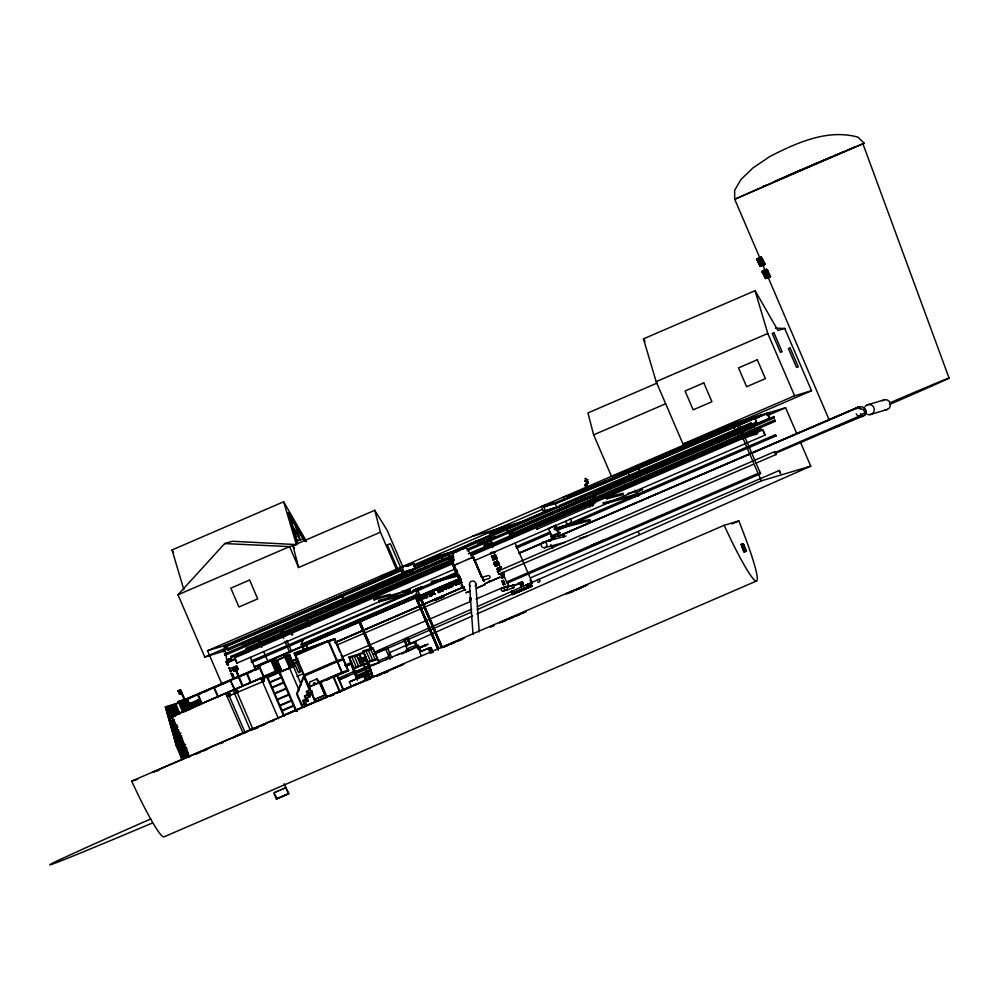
<?xml version="1.0" encoding="UTF-8"?>
<svg xmlns="http://www.w3.org/2000/svg" width="999" height="999" viewBox="0 0 999 999"><rect width="100%" height="100%" fill="white"/><g stroke="black" fill="none" stroke-linecap="round" stroke-linejoin="round"><path stroke-width="1.5" d="M435.989 599.063C436.476 601.048 434.665 597.614 436.376 599.737M588.511 482.904L587.862 481.793M436.026 599.912L435.776 598.751M470.129 600.024L469.98 598.763L470.666 598.913M766.295 277.422L763.573 271.591L766.995 278.184L765.059 272.502M592.657 505.094L592.744 505.706L591.296 502.572L592.594 505.544M590.334 506.356L589.298 503.983M519.093 583.603L519.218 582.779M519.28 583.578L519.405 582.717M587.05 486.001L587.325 484.478L586.176 483.728M518.918 583.691L519.055 582.854M519.093 583.628L519.23 582.792M519.268 583.553L519.393 582.829M520.467 582.804L520.254 583.641M520.579 582.754L520.442 583.591M417.282 588.823C416.858 591.283 417.157 587.262 417.432 589.198M436.663 598.501L437 599.075L436.501 598.426M443.519 596.266L443.181 595.554L443.119 596.291M441.034 588.923C439.635 591.82 439.198 586.226 441.046 589.035M600.187 542.032L600.224 542.107M602.197 540.734L600.936 541.508L601.51 541.895M470.354 600.049L469.942 598.888C471.64 600.474 469.305 595.691 470.566 600.436L470.167 597.914L470.017 601.148M470.504 598.064L470.891 599.088M420.904 588.336L420.079 587.687L420.779 587.25M309.49 686.638L309.69 682.03L316.92 678.983L319.93 682.255L318.581 682.816M763.174 270.766L766.62 278.359L763.386 270.679L762.786 271.054L766.033 278.434L763.174 270.879L761.9 271.441L762.674 272.14M587.624 481.868C590.247 484.99 583.341 482.917 587.612 481.855M470.092 600.861L469.905 599.213L470.517 599.7M470.304 598.938L470.629 597.864L470.891 598.763M470.129 599.662L469.98 599.225M436.001 599.725L435.252 599.1M503.608 577.422L504.32 577.122L503.608 577.422L504.045 575.337L503.084 573.376M470.042 598.488L470.217 599.175L470.067 598.351M582.429 504.982L582.492 504.108M451.835 586.538L451.311 585.264M419.967 587.487L420.804 588.199M453.196 562.362C450.961 559.577 453.808 559.815 453.159 562.824C451.236 557.779 453.159 562.612 453.583 562.2M437.25 598.276L437.574 599.35L436.6 599.113M586.8 483.266C586.937 481.006 587.749 484.602 586.863 482.717M416.67 589.76L416.034 589.909M416.708 589.997L416.533 588.823L416.895 589.972M512.025 534.015L511.613 533.004L512 534.253M594.617 544.38L595.304 543.656L594.83 544.505M597.439 543.144L598.913 542.819M448.451 584.914L448.476 584.577A1.286 1.236 -4.2 0 1 448.851 583.978L449.313 583.691M433.866 592.195L433.466 593.119L433.741 591.633M441.396 589.497L441.433 588.311M389.485 652.372L388.873 656.43L378.234 661.026M422.789 587.474C422.502 586.925 422.127 587.824 422.527 586.463M438.848 597.664L439.41 598.563L439.622 597.502M590.471 506.181L589.647 504.445M511.401 534.115L511.251 533.254M433.466 600.062C433.966 598.526 434.14 601.985 434.066 600.037M439.785 598.401L439.085 597.489M506.131 589.735L507.067 589.66L508.366 583.691M591.433 502.822L591.683 503.758M592.145 545.841L591.458 545.816L593.481 544.855M592.931 545.092L592.157 545.329M593.518 545.042L592.707 545.092M593.556 545.117L592.232 545.604M593.793 544.355L594.218 545.042L593.893 544.318M594.343 544.068L594.555 544.905L594.33 544.13M595.729 543.468L595.791 544.393M596.366 543.431L596.703 543.493M597.177 543.668L597.002 543.256M597.702 542.719L598.663 543.131M598.901 542.882L598.401 542.32M600.362 541.883L599.313 542.644M599.412 542.807L599.288 541.933L599.3 542.857M599.75 542.557L599.375 541.895L599.762 542.494M599.924 542.057L600.124 542.332M600.062 541.745L599.687 542.682M601.573 541.096L601.76 541.783L601.448 540.996M602.022 540.746L601.673 541.233M601.898 540.859L602.222 541.583M603.608 540.846L603.546 540.184M603.246 540.372L603.558 540.958M603.134 541.196L602.672 540.471L603.259 541.083M603.821 540.896L603.796 539.997M603.783 540.584L604.245 539.785L604.994 540.234M604.845 539.972L604.208 540.059M410.502 569.767L223.177 650.661L223.714 651.872L223.389 651.298M224.738 654.67L224.538 654.045L453.409 555.219M452.834 556.93L225.062 655.282L224.862 654.645M231.044 657.042L230.831 656.405L454.021 560.039M452.023 562.375L231.368 657.642L231.156 657.017M453.646 563.311L234.69 657.841L235.302 659.877L236.975 663.136L382.942 600.112M236.975 663.136L236.613 661.75M244.855 645.491L407.729 574.625M452.584 556.718L245.155 645.928M453.771 558.603L245.979 648.326L246.191 648.963L246.516 649.562L454.295 559.84M243.319 733.641L227.135 696.69L263.973 681.168L263.536 679.832M477.997 544.143L479.021 544.155M479.67 543.743L480.319 543.618M482.255 542.32L483.129 542.407L480.307 543.044L482.43 542.082M484.428 541.233L483.591 541.645L484.665 541.745M484.515 541.77L483.741 542.057L484.527 541.645M484.99 541.458L486.975 540.584L486.076 540.521M486.8 540.197L484.49 541.358M488.249 539.735L489.048 539.398M488.461 539.947L489.473 539.51M489.248 539.597L488.424 539.522M489.522 539.185L490.334 539.21M491.133 538.811L492.42 537.937M491.945 538.523L490.771 538.648M493.968 537.112L494.505 537.037M494.68 537.412L493.856 537.312M494.717 537.237L494.055 537.549M494.942 537.15L495.417 536.638M495.067 537.175L495.454 536.488M510.077 534.215L509.677 533.878M509.602 534.615L774.762 420.005L775.299 421.253L774.762 420.104M511.188 534.565L510.714 533.404L511.351 534.44M512.375 532.692C512.749 535.277 512.799 531.156 513.436 533.541M513.648 533.503C513.948 531.755 512.912 531.743 513.648 533.503L514.36 533.141L513.736 533.316M536.276 527.185L537.125 529.133L592.869 505.019L592.02 503.159L536.276 527.185L537.125 529.095M585.789 483.991L585.913 484.802M750.836 422.852L751.373 424.063L750.848 422.914L559.228 505.556M754.345 426.723L753.808 425.512L754.345 426.723L467.12 550.761M760.726 429.083L760.189 427.847L760.726 429.083L470.604 554.345M762.861 429.907L765.034 435.127L762.861 429.907L751.31 434.79M774.337 417.807L773.8 416.558L774.337 417.807L508.354 532.642M775.374 434.74L775.911 435.951L775.374 434.74L557.267 528.896M774.737 451.61L775.986 454.533L774.737 451.61L497.152 571.465M779.27 470.492L780.544 473.364L779.27 470.492L530.769 577.722M469.992 598.925L470.616 597.827M469.805 601.161L470.254 599.525M470.279 600.387L469.855 601.41L470.342 599.388M470.267 600.461L469.717 601.198L470.404 600.811M757.267 473.713L506.855 581.843L507.292 582.729M507.867 582.829L760.651 473.688L760.127 472.477L760.451 473.064M587.912 483.179C587.637 484.752 585.139 481.518 587.787 482.342M588.236 483.029L587.837 481.955M756.668 433.104L757.729 432.654M402.897 591.97L374.4 599.725L373.676 598.813M374.4 599.725L374.825 598.638L373.663 598.913M409.265 589.86L410.352 590.297L409.29 590.933M631.343 496.066C637 491.071 645.154 496.153 633.466 496.54M589.023 504.395L590.072 506.868L588.823 503.946M595.941 544.218L595.204 543.693M596.453 544.093L596.053 543.468M451.323 586.313L450.424 587.2M459.952 582.579L459.041 583.478M433.304 592.657L433.254 591.895M416.658 646.653C416.845 644.33 403.733 648.676 406.718 651.698M415.996 645.754L416.408 647.514M457.854 580.531L457.779 581.543L459.228 581.568M451.823 586.425L451.248 587.337M460.452 582.704L459.877 583.616M422.689 587.387L422.664 587.175M740.434 438.723L740.172 437.987L739.235 438.511L739.897 439.123L757.429 433.853M498.002 568.568L498.763 571.316M441.533 589.06C440.222 590.909 445.979 591.133 441.146 589.685M304.245 651.473L301.149 644.467L415.559 595.079L417.694 590.122L442.332 647.352M592.532 505.469L591.333 502.734M493.556 537.375L492.782 537.774L493.543 537.337M587.474 483.029L586.8 483.004M373.788 598.788L374.875 599.213L373.801 599.862M460.377 582.929L458.853 583.99L457.954 583.316L459.041 583.366M530.968 585.476L531.093 585.327M443.381 595.991L444.08 596.54L443.281 596.228M477.11 609.702L518.681 591.233M449.063 584.59L449.837 583.978M497.752 568.181L497.589 568.369A1.548 0.962 66.2 0 0 497.427 569.193L498.913 571.878M420.117 587.524L420.691 587.112L421.141 588.149M224.613 650.799L204.807 657.08L177.984 594.792L224.675 543.568L232.43 541.258L296.366 544.58L283.666 501.773L172.053 549.962L183.878 589.822M422.04 586.625L422.302 587.012M493.631 537.724L493.169 537.912M492.994 538.111L493.593 537.862M432.043 582.692C434.078 580.918 429.582 581.568 432.043 582.692L458.791 575.811M589.148 519.93C597.352 521.703 565.334 523.901 589.647 519.63M856.892 408.703L860.239 406.705L862.836 407.018A5.095 5.057 -71.4 0 1 865.646 413.636A5.095 5.057 -71.4 0 1 859.04 416.483L857.891 415.834A5.095 5.057 -71.4 0 1 856.28 413.761M480.656 543.356L480.631 543.481M590.384 502.547L589.897 502.759M277.035 798.763L276.361 799.038L273.738 792.944L275.349 792.195M285.876 787.724L284.203 783.716M288.062 794.03L288.861 793.643L285.726 787.811M276.361 799.038L277.972 798.288M274.575 794.03L277.16 798.651M288.499 793.818L286.438 788.91M433.216 592.694L432.292 593.319L431.668 591.87L433.179 591.87M457.53 573.014L456.206 569.917L457.005 571.003M588.598 500.899L589.885 501.798M197.04 701.598L192.919 703.446L194.318 707.017M511.413 534.053L511.925 533.041M494.717 552.11L493.269 551.997M495.017 551.972L494.33 552.372M487.649 540.409L488.149 539.785M196.703 703.87L197.327 703.558L196.716 703.733M472.14 543.131L469.88 544.068L473.101 542.719M464.298 548.014L465.834 547.29L473.176 557.205M454.12 565.434L455.257 564.885M471.803 557.842L473.501 557.055L484.028 581.493L472.939 557.267L471.478 557.879M413.623 648.401L411.276 649.1M448.863 584.09L449.925 583.491M457.48 580.369C458.104 578.708 460.139 581.118 459.128 579.72M460.764 578.858L460.289 579.033A1.286 1.236 -4.2 0 0 459.915 579.645L460.527 580.943M460.514 578.983L460.302 579.145A1.286 1.236 -4.2 0 0 459.927 579.757M193.069 703.271L194.418 706.817M413.449 563.911L413.636 563.848M227.934 659.59L226.736 660.089L224.825 647.827L226.561 647.015M226.736 660.089L228.272 659.365M246.403 652.384L244.892 652.959M494.867 530.506L490.284 532.442L496.316 529.782M498.501 528.846L503.084 526.91L498.139 529.095M498.276 529.67L489.498 533.541L491.408 545.804L492.957 545.079M492.195 545.442L493.231 545.079M511.238 537.275L509.652 537.874M497.714 529.957L504.42 527.097L512.025 536.913L511.076 537.375M531.992 582.692L530.207 583.366L531.743 582.742M486.238 540.896L486.65 540.272M520.716 589.697L531.543 585.164L532.005 586.188L512.687 594.517L512.312 593.418L521.316 589.447M512.687 594.517L531.98 586.188L531.68 585.114L529.945 585.789M593.831 499.225C592.307 499.725 595.129 498.976 593.181 499.275M594.892 498.801L595.641 498.414L594.742 498.851M593.306 500.062L595.167 499.263M498.139 568.481L497.49 569.218L498.114 571.041M497.964 568.056L497.29 568.493A1.548 0.962 66.2 0 0 497.127 569.318L498.351 571.853M379.408 601.685C381.443 599.912 376.948 600.574 379.408 601.685L403.084 595.604M554.545 528.171L554.145 529.17L554.957 529.62L582.492 522.714L582.941 521.903L582.08 521.266L554.732 528.109L555.594 528.758L554.957 529.62M606.93 498.801C608.965 497.027 604.47 497.689 606.93 498.801L623.526 494.517M603.184 502.884L603.558 504.17L632.667 496.053L631.905 495.479L603.359 502.834L604.12 503.409L603.558 504.17M634.79 490.297L635.876 490.896L634.59 491.083M449.25 584.365L450.474 584.078M421.116 651.423L427.147 648.838M503.683 573.513L503.946 574.949M523.014 582.792L520.916 582.892M451.061 586.8L449.375 587.025L450.561 587.524M459.34 583.266L459.777 582.142M492.957 537.562L493.169 537.612M862.661 144.206L864.26 143.294L857.854 137.125C827.634 128.684 796.503 142.882 769.967 156.431L752.896 167.969L740.896 179.558L734.627 190.334L734.702 199.238L829.083 419.655M595.242 498.351L593.331 499.188C599.575 496.478 589.01 501.073 594.18 498.801M589.148 501.148L589.472 501.935M433.079 592.819L432.292 593.319M440.771 589.497L439.985 589.997M417.22 589.123L417.969 589.41M436.688 598.938L437.799 599.263L436.863 599.175M416.658 590.034L415.834 589.298M774.387 452.797L858.853 416.296L866.47 411.675A6.968 1.561 24.1 0 0 858.915 408.017L857.841 407.729L858.216 407.105A5.095 1.474 83.1 0 1 859.802 408.666L859.939 409.091M191.146 704.857L190.821 703.059L198.589 699.712L199.251 701.273M585.114 478.796L586.076 478.521M585.239 478.658L585.789 478.496M511.101 591.658L513.286 590.659L511.838 591.308M531.555 582.904L532.292 582.554L531.343 583.004M590.209 487.037L589.472 487.325L591.233 486.6L587.412 488.249L589.947 487.137M467.757 545.516L467.17 545.804L468.394 545.317M477.297 540.884L475.387 541.645M245.205 732.804L229.171 695.816M250.512 730.531L234.553 693.481L235.727 692.956M252.347 729.72L253.022 729.445L237.138 692.369L236.064 692.819M299.113 671.99L300.237 671.49L295.979 661.613M512.312 593.418L513.224 593.006L513.661 594.03M530.781 585.551L531.505 585.214M411.126 649.575L417.307 646.653L405.332 651.51M225.687 646.665L227.098 646.028M226.111 647.639L227.522 647.002M246.403 651.648L247.34 651.186L246.129 651.685M247.003 652.16L247.977 651.685L243.257 653.646M511.675 537.887L512.649 537.4L509.565 538.686M510.926 591.72L511.988 591.233M531.143 583.091L532.192 582.604L515.084 543.056M592.794 499.425L593.468 499.125M563.623 526.186L562.649 527.072M563.311 526.286L561.675 526.923L563.124 526.785M563.386 526.71L561.975 527.272M786.962 176.061L801.41 169.78L734.752 199.251L862.936 143.819L949.05 378.022M586.838 480.019L587.749 479.632L584.677 480.781M592.819 499.637L593.406 499.4M590.771 502.872L589.722 503.334M386.913 575.112L348.913 591.833M587.849 480.044L584.702 481.381L585.676 480.981M562.924 526.873L563.036 526.898M287.237 794.405L288.349 793.905M226.573 649.325L227.56 648.888M470.217 543.893L471.503 543.319M479.195 540.671L480.144 540.247M491.246 535.039L501.848 530.457M456.056 551.473L452.272 553.146L453.496 552.659M462.05 548.951L462.937 548.538L462.225 548.826M453.971 552.959L454.782 552.584M228.996 661.35L232.53 659.777M456.555 564.298L454.008 565.509M513.124 593.044L514.635 592.37L515.072 593.394M361.613 665.821L363.099 665.159M405.831 651.985L409.877 650.162M408.004 651.073L411.613 649.462M491.296 533.116L493.431 532.167M502.684 527.909L504.42 527.097L502.297 528.021M227.672 659.615L229.633 658.753M492.345 545.342L495.804 543.806M317.957 683.004L320.617 681.955L327.222 697.29L326.211 697.589L319.605 682.255M589.909 505.232L589.984 506.593M394.068 572.34L395.404 571.74M476.011 541.458L476.76 541.133M468.706 545.079L472.589 543.419M476.198 541.945L476.948 541.62M456.605 550.661L455.02 551.373L458.216 550.049M461.113 548.801L464.672 547.215L460.214 549.188M456.318 564.398L458.354 563.498M559.165 533.329L560.077 532.942L558.466 533.628M469.967 590.933L465.909 592.782L469.393 591.371M344.667 665.371L351.798 662.212M374.637 652.097L471.665 609.128M477.372 606.605L761.313 480.856L810.751 466.133L800.324 441.92M514.522 592.407L516.533 591.533M389.81 652.547L406.93 644.967M409.777 643.706L472.564 615.896M476.848 613.998L810.751 466.133M401.348 654.045L405.606 652.16M275.1 792.294L276.486 791.695M277.722 798.388L279.108 797.789M286.114 794.904L287.487 794.292M761.725 257.118L758.753 258.204L761.75 265.697L760.164 266.383L756.668 259.128L759.715 265.097L757.254 258.866M762.899 264.148L763.823 263.736L762.899 264.148L761.7 261.401C764.198 260.714 761.026 255.806 759.29 259.003L758.915 258.129L762.524 265.347L759.29 257.967L756.668 259.128M761.313 260.527L762.2 260.14L761.313 260.527L760.426 258.504M761.35 258.104L758.89 259.34L760.239 262.899L759.277 259.166M764.198 264.61L762.836 261.713L764.635 264.423M764.472 263.324L763.224 261.538L764.51 264.485M760.164 266.383L758.253 259.915L760.714 266.146M761.987 265.584C752.097 243.694 766.445 279.033 757.841 258.604C762.574 267.108 760.264 263.212 761.987 265.584L763.511 264.922L760.289 257.53L763.036 265.122M762.374 265.422L759.802 258.778M765.022 264.248L763.411 261.126M763.873 270.567L765.709 269.767L768.943 277.148L767.382 277.834L763.873 270.567L767.319 276.386M766.845 269.268L764.847 270.142L766.82 275.137M762.287 272.315L763.174 271.928M766.745 272.764L767.632 272.377L766.745 272.764L765.858 270.741C767.931 269.056 768.805 275.961 768.006 271.228M769.242 275.974L768.318 276.386L766.395 269.455L770.254 276.573L768.368 277.397L765.446 269.88M769.63 276.848L768.268 273.951L770.067 276.661M761.9 271.441L765.496 278.659L762.799 272.09M767.382 277.834L765.471 271.366L767.931 277.597C756.805 253.896 774.774 294.168 765.197 269.992M770.454 276.486L769.442 274.375M494.243 530.694L492.47 531.48L495.929 530.044M499.125 528.658L500.949 527.834L499.438 528.446M487.699 546.603L487.662 544.043L487.512 546.678L485.976 544.755L487.649 547.814L487.037 548.076L485.452 544.368L486.176 544.055L487.624 545.891L485.876 544.193M487.312 546.028L487.012 543.718L487.724 543.419L489.323 547.115L488.736 547.377L487.362 544.18M229.133 658.965L231.119 658.091M231.194 658.816L226.661 660.888L228.534 660.139M593.593 499.288L592.994 499.55M595.416 498.501L594.355 498.963M495.879 544.542L491.333 546.603L493.219 545.854M491.121 553.621L490.497 553.883L490.884 552.497M491.508 556.343L492.095 556.093L493.056 559.153L492.719 555.844L493.456 555.531L495.054 559.228L494.455 559.477L493.394 556.156L493.743 559.777L493.094 560.052L491.508 556.343L492.095 556.093M494.792 554.982L495.804 555.082M497.027 557.904L495.492 556.393M494.305 562.425L493.693 562.687L494.305 562.425C494.18 564.984 497.015 563.811 495.067 562.112L495.679 561.85L497.265 565.559L496.653 565.821C496.678 562.762 493.656 564.01 495.904 566.121L495.292 566.383L494.23 563.911M496.64 561.463L497.24 561.201L499.463 564.647L498.813 564.922L496.64 561.463L497.24 561.201M498.813 564.922L498.588 562.599M501.535 567.182L500.212 567.22M502.747 577.772C498.926 579.295 504.483 576.748 500.536 574.325L501.148 574.075L502.747 577.772L500.836 574.2M501.598 581.131L503.346 580.407L504.632 584.24L503.346 580.407M502.297 582.554C502.722 583.916 504.57 579.82 501.785 581.568M502.997 584.403C503.558 585.901 505.269 581.281 502.485 582.991M446.091 646.003L459.328 640.172M459.915 639.984L463.923 638.211M568.481 593.156L575.099 590.247M575.624 590.084L586.313 585.364M588.748 501.023L589.098 501.086M552.072 536.413L552.872 536.063L551.573 536.625M759.69 473.201L760.289 472.939L757.829 474.001M761.7 261.401L762.587 261.014L760.976 257.23L764.822 264.335L762.886 265.197L760.039 258.679M760.239 262.899L758.89 259.34M765.209 264.173L763.81 264.785L763.436 263.911M766.558 269.393L769.242 277.023L770.641 276.411M765.858 270.741L767.082 270.167L768.293 272.964M767.12 273.639L768.006 273.251M498.414 529.745L499.413 529.308M493.831 533.141L498.214 531.243M472.402 542.932L468.007 544.855L470.029 544.055M475.112 541.858L479.57 539.885L474.413 542.057M457.505 550.262L453.047 552.235L457.242 550.474M460.414 549.675L461.313 549.288M455.906 552.097L457.255 551.51M581.343 504.595L583.254 503.758M232.18 659.914L234.578 658.878M234.553 659.652L228.521 662.412M458.179 563.573L465.447 560.427M590.521 506.018L589.909 505.382M551.785 535.851L548.389 528.533L555.644 525.387L558.653 532.829M554.445 525.911L555.644 525.387M562.924 526.398L561.813 526.885L563.299 526.735M552.772 535.377L550.624 536.351L552.235 535.664M558.741 532.829L559.827 532.355L551.698 535.876M554.383 535.402L557.804 533.916M484.865 583.591L500.187 577.085L486.438 583.129M516.433 591.57L518.818 590.521M339.648 679.607L361.126 670.304M338.923 679.957L348.738 675.674M276.298 791.77L277.847 791.096M278.921 797.864L280.469 797.19M284.74 795.504L286.301 794.829M551.498 536.65L553.259 535.901M552.347 536.288L555.094 535.089M551.71 536.563L553.359 535.839M762.649 186.601L765.484 185.377M812.187 165.147L816.433 163.312M494.505 530.544L496.141 529.845M497.052 529.57L498.863 528.808M471.728 543.194L473.401 542.494M474.125 542.282L475.786 541.583M471.578 543.818L480.731 539.947M474.313 542.769L475.299 542.345M456.83 550.536L458.504 549.837M459.228 549.612L460.889 548.926M458.691 550.324L455.107 551.848L455.881 551.61M459.415 550.112L461.426 549.275M448.563 555.731L449.5 555.357L450.786 558.316L449.837 558.691C446.066 549.725 451.223 562.012 449.5 555.357M448.826 556.106L449.6 555.794L449.75 557.779L448.826 556.106L449.925 558.653M452.272 563.486L451.985 562.637C454.857 562.774 450.099 564.797 451.136 560.476L452.222 560.202M451.361 560.851L452.447 562.05L451.361 560.851L451.86 562.287M225.824 661.8L226.948 661.35L228.534 665.047C226.973 666.258 225.799 661.301 226.948 661.35M453.034 565.471L454.133 567.782L453.758 565.172L454.92 565.147L453.596 565.734L454.308 568.431L453.034 565.471L454.545 565.309M227.772 664.16C224.201 658.578 229.171 668.069 227.06 661.9M454.308 568.431L455.169 568.094L453.883 565.134M229.071 667.719L231.468 671.091L230.369 671.528L229.071 667.719L230.469 670.054M229.358 668.194L230.245 669.879M456.443 573.351L455.819 571.89L456.506 571.615C458.241 574.775 454.682 572.677 455.082 570.417L455.944 570.067L456.83 573.201M455.082 570.417L455.669 571.54L455.944 570.067M229.97 669.979L229.733 668.019M231.468 671.091L230.494 670.254L230.369 671.528M458.578 574.812L459.852 577.772L457.829 574.999L458.204 576.66L459.153 578.084L458.578 574.812L459.852 577.772M231.406 673.975L232.405 673.576L233.991 677.285L232.992 677.684C227.672 664.722 235.527 684.402 232.243 673.638M232.13 674.288L233.504 677.472M459.016 576.598L459.34 577.971L460.139 577.647M460.976 583.066L460.077 579.944M460.439 582.242L460.589 583.216L461.476 582.879L459.99 579.969L460.939 579.62M461.151 580.019L460.377 580.332L461.476 582.879M460.589 583.216L461.863 582.717L460.764 580.157M461.338 585.202L462.137 584.877L463.411 587.849L462.612 588.161L463.174 587.524L462.013 586.7L462.2 585.264L461.338 585.202L462.137 584.877M292.52 661.113L296.828 659.253M335.427 642.569L361.176 631.43M365.447 629.582L462.712 587.537M476.511 588.336L485.289 584.415L477.222 587.787M364.123 664.71L365.259 664.21M422.49 646.241C413.324 650.299 431.993 642.132 422.814 646.191M403.434 664.235L376.785 675.749L403.958 664.073M383.966 673.101L388.174 671.291M502.147 622.077L506.356 620.267M509.165 619.055L513.374 617.232M516.171 616.021L520.379 614.198M277.734 791.133L280.969 789.747M280.357 797.227L281.993 796.528M283.229 796.153L284.852 795.454M794.405 172.79L830.993 157.08M774.213 181.568L844.118 151.523M693.269 440.909L682.991 443.968L656.156 381.668L643.468 338.873L755.082 290.684L777.946 330.444L784.715 328.434L811.538 390.721L618.119 474.238L611.45 476.223L593.631 434.852L587.949 412.937L657.067 383.092M656.156 381.668L767.781 333.479L755.082 290.684M177.984 594.792L289.598 546.603L296.366 544.58M374.737 510.277L380.419 532.192L298.601 567.519L292.932 545.604L374.737 510.277L387.088 530.207L403.059 567.295M593.631 434.852L665.571 403.796M584.964 485.776L585.014 484.902M585.064 485.464L585.139 485.439M682.991 443.968L794.605 395.779L811.538 390.721M222.078 684.477L207.53 650.711L543.319 505.731L545.479 510.751L557.767 507.03A77.91 0.812 -23.3 0 0 629.807 476.76L756.58 422.077L754.407 417.02L736.163 422.465L543.706 505.556L544.268 506.855L556.156 503.309A77.91 0.812 -23.3 0 0 589.36 489.622M406.73 566.158L413.811 563.236L415.971 568.256A80.045 0.837 -23.3 0 1 413.424 569.605M567.107 496.915L621.64 474.026M388.736 573.563L380.557 575.998L381.106 577.272L400.537 568.881M544.268 506.855C572.265 496.041 600.362 485.339 627.797 472.952L754.769 418.344L628.196 473.026A77.91 0.812 -23.3 0 1 590.609 489.085M619.592 474.9L752.397 417.619L752.946 418.893M381.281 577.859L223.764 645.866L224.313 647.165L226.136 646.628L352.709 591.97A77.91 0.812 -23.3 0 0 401.885 570.379M259.615 630.631L350.874 591.233M663.461 456.256L730.244 427.447M732.904 426.273L737.337 424.388M739.984 423.214L754.407 417.02L785.601 407.742L796.64 433.379M381.106 577.272L392.008 574.025L402.485 569.53M414.048 564.847L542.569 509.353M753.721 418.181L760.863 415.109M224.313 647.165L392.832 573.801L392.008 574.025M490.284 532.442L503.084 526.91M754.557 418.706L767.532 413.124L769.667 418.156L643.131 472.802A77.91 0.812 -23.3 0 0 614.947 485.077M491.633 532.629L489.498 533.541L492.132 532.467M755.182 418.706L769.355 412.575L769.929 413.873L767.082 415.097M496.553 530.806L499.825 529.408M204.807 657.08L224.85 648.438M420.454 563.936L440.447 555.307L442.607 560.327L453.908 556.905L440.659 561.176M437.337 557.005L439.273 556.168M399.987 567.607L402.16 572.664L415.971 568.256M548.426 504.433L541.371 506.568L543.531 511.588L545.479 510.751M446.628 554.095L490.159 535.302M504.395 529.158L549.999 509.465M767.157 415.696L785.601 407.742M414.797 567.919L553.508 508.029M402.16 572.664L415.022 568.568L412.849 563.511L401.935 566.77L404.108 571.828M458.316 549.887L459.84 549.238M543.531 511.588L556.78 507.33L555.169 503.596L574.612 495.204L574.05 493.918L563.136 497.165L563.698 498.464M457.879 550.224L459.403 549.562M325.212 608.066L452.485 553.109M460.189 549.637L457.43 550.961M465.359 547.552L738.498 429.62M741.358 428.384L751.373 424.063M207.53 650.711L225.587 645.329L227.784 650.337L354.32 595.704A77.91 0.812 -23.3 0 0 410.577 570.879M458.741 550.861L460.264 550.212M489.56 539.01L489.722 538.961M494.542 536.863L494.13 537.487M242.307 645.878L367.595 591.745A77.91 0.812 -23.3 0 1 406.481 575.149M477.847 544.23L480.182 543.081M482.767 542.095L483.479 541.658M487.225 540.184L488.386 539.672M410.589 573.389L414.872 571.54M417.732 570.304L420.591 569.068M424.887 567.22L427.747 565.983M432.043 564.123L453.484 554.87M482.08 542.519L490.671 538.811M506.393 532.017L586.475 497.452M593.618 494.355L596.478 493.119M600.774 491.271L605.057 489.423M607.929 488.186L738.049 431.993M742.344 430.144L773.8 416.558M467.719 549.038L739.497 431.693M742.369 430.457L753.808 425.512M482.617 543.756L491.196 540.047M509.502 533.941L509.69 535.214M483.866 545.616L491.021 542.519M484.39 546.853L491.558 543.756M510.189 535.714L775.299 421.253M468.331 553.871L760.189 427.847M589.123 501.985L589.76 501.91M589.273 503.321L590.784 502.684M470.816 555.894L592.457 503.371M595.317 502.135L742.719 438.486M745.579 437.25L748.451 436.026M385.801 598.876L455.919 568.593M474.525 560.564L610.476 501.86M613.336 500.624L765.034 435.127M179.808 694.243L177.934 690.983L180.719 689.809L186.001 702.072M177.934 690.983L180.257 690.034L181.718 693.418L179.395 694.367M232.193 667.869L236.813 665.896L238.274 669.28L233.828 671.203L232.193 667.869L233.828 671.203M232.592 667.981L236.613 666.258L237.874 669.193L233.853 670.916L232.667 667.956M414.061 591.283L413.124 590.459C413.424 591.883 412.999 590.409 414.46 590.771M414.123 591.071L413.723 590.034L413.911 590.909M414.235 591.021C414.185 589.248 415.422 590.359 414.473 591.096M415.684 589.323L414.797 589.71M418.069 589.547L417.944 588.211L418.993 589.148M418.606 587.924L418.893 589.01M421.278 586.763C421.703 590.022 420.379 585.164 422.053 587.649L421.128 588.049M417.082 588.723L417.657 589.06L416.745 588.723M417.132 589.285L418.219 589.485L418.119 588.136M421.203 586.987L422.152 587.787L421.241 586.95L421.366 587.787M418.219 589.485L419.692 588.698L417.907 589.61M250.999 661.126L457.092 572.14M492.869 556.693L495.729 555.456M515.771 546.815L550.112 531.98M413.961 591.146L415.259 590.759M415.621 590.609L415.409 589.622L415.771 590.546M417.694 590.122L303.346 639.485L301.149 644.467L305.095 643.294M775.911 435.951L573.588 523.426M234.852 669.73L233.566 669.555M251.573 662.462L303.097 640.222M417.594 590.784L457.667 573.488M493.444 558.029L496.303 556.793M516.346 548.151L550.686 533.316M556.418 530.844L567.869 525.899M233.641 671.266L238.274 669.28M557.679 533.978L558.878 533.454M442.27 647.364L419.268 593.98L304.945 643.331L307.442 648.938M554.145 537.387L553.071 537.862L559.253 535.177M299.051 690.184L284.365 656.081L289.61 654.507L294.555 666.008L266.92 677.11L263.936 677.996L258.541 665.471L274.25 659.09L296.803 711.463M254.383 666.907L460.564 578.221M493.494 564.048L496.353 562.824M519.268 552.971L553.633 538.186M559.353 535.726L858.591 406.993L557.767 536.6M254.445 667.332L460.601 578.496M494.805 563.736L497.827 562.449M519.13 553.246L554.895 537.837M417.782 597.489L419.88 600.124L417.769 597.377M419.255 596.74L421.865 599.175L419.255 596.74L419.88 600.124M421.715 595.679L422.427 599.737L419.767 597.352M426.473 597.877L425.162 597.252C423.226 600.561 422.44 598.201 423.601 594.867L426.486 597.989L423.601 594.867M425.012 594.867L427.984 593.593M428.159 592.894L430.457 591.908L428.846 593.219L429.295 594.193L431.168 593.768L429.483 594.605L430.094 595.928L432.092 595.566L429.795 596.553L428.159 593.006L430.457 591.908M433.216 591.221L431.006 591.783L431.943 591.258M438.711 592.594L436.775 589.672L435.352 589.797L438.311 588.511L437.275 589.572L438.723 592.707L437.275 589.46L438.511 589.048M441.121 588.011L438.698 588.461L440.184 587.749M443.294 586.475L442.682 586.738L443.281 586.363L446.166 589.485L444.842 588.748L442.545 591.046L440.721 590.034L440.322 592.007L438.686 588.349M445.566 585.377L444.88 585.789L445.566 585.377L448.339 587.549M447.515 584.54L449.15 588.199L445.566 586.088L448.601 588.436M451.748 582.717L451.086 583.116L451.748 582.717L453.583 584.403L454.233 581.63L455.881 585.289L453.971 582.342C455.969 588.611 448.763 580.232 453.683 585.077M457.28 584.253L456.268 580.756L454.845 581.381L456.481 585.027L457.742 583.94M424.825 594.455L427.784 593.056M435.364 589.909L438.311 588.511M456.281 580.869L455.02 581.855M428.833 593.106L430.656 592.432M435.552 590.322L436.788 589.785M439.373 588.661L440.646 588.361M182.817 712.225L178.084 701.36L186.663 698.801L260.152 667.07M188.224 752.422L180.807 755.581L182.105 759.515L176.598 746.74L165.359 706.855L175.137 703.933L259.565 667.482M275.299 660.689L289.61 654.507M259.777 667.906L187.487 699.125L191.383 708.191M178.646 702.996L175.836 704.208L179.795 713.423M185.689 699.949L189.922 698.126M197.327 694.929L201.498 693.131M204.271 691.932L208.429 690.134M213.986 687.737L229.27 681.143M230.619 680.556L234.865 689.422M236.588 677.984L240.784 676.173M243.581 674.962L247.777 673.151M248.152 672.989L252.235 671.228M254.945 670.054L259.016 668.294M423.514 595.479L423.713 597.514L424.85 597.015L423.514 595.591M433.466 593.006L435.489 594.093L432.467 593.593L432.642 595.329L430.994 591.67M460.789 582.217L461.063 582.804M426.248 594.23L427.697 597.464L426.735 594.018M444.867 585.676L446.516 589.335L445.554 585.976M296.079 654.857L295.005 655.182L328.584 640.684L334.802 638.823L348.564 670.754L334.565 676.798M295.005 655.182L328.621 640.671L342.332 672.614L348.564 670.754M330.607 640.634L334.802 638.823L294.181 653.259L315.397 702.26M291.87 661.026L297.577 658.566M334.64 642.557L464.36 586.538M292.07 661.126L297.789 658.653M334.965 642.607L463.661 587.05M442.919 595.791L443.231 596.915C442.932 597.377 442.045 596.465 442.732 596.353M194.056 703.97C205.319 700.461 189.785 702.372 195.255 706.78M440.509 596.878L439.96 597.402M439.747 597.202L440.247 598.051M775.124 453.509L859.939 417.008M434.915 600.324L434.652 599.55M436.613 599.587L436.313 598.688M438.361 598.838L437.899 597.814L437.45 598.364M440.059 598.101L440.796 597.814M440.409 596.74L441.358 597.714M441.196 597.789L441.108 596.615C442.557 597.352 441.77 596.878 441.258 596.553M192.557 705.756C192.819 700.761 195.142 709.415 193.494 705.344M198.564 704.382L198.039 703.296L198.888 702.934M498.414 574.388L753.096 464.423M755.956 463.186L775.986 454.533M189.423 757.08L171.816 716.208L279.196 670.591M293.132 663.948L298.826 661.488M337.325 644.867L465.621 589.472M176.985 714.322L260.926 678.084M177.223 714.248L261.164 678.009M170.317 718.356L173.139 717.132M263.936 677.996L279.633 671.615M279.47 671.977L293.419 666.495L301.286 684.765M291.209 666.882L293.868 665.734L289.335 655.207L276.985 660.539L281.518 671.066M267.844 677.472L279.27 672.539L295.866 711.101M280.707 671.99L294.555 666.008M177.347 725.774L173.102 727.609L171.054 721.016L174.238 719.692M174.438 721.066L171.603 722.289L165.359 706.855M171.816 723.676L174.987 722.352M269.817 682.042L281.231 677.11M270.055 682.617L281.481 677.684M175.187 723.726L172.702 724.849M176.798 724.5L172.565 726.335L173.302 728.995L174.613 732.929L178.846 731.093M602.285 541.071L602.921 541.233M601.76 541.783L602.16 540.796M177.897 727.06L173.651 728.883M272.053 687.237L283.466 682.305M296.953 676.41L302.672 673.938M342.794 656.618L470.292 601.573M476.011 599.1L506.093 586.113M176.686 729.045L173.851 730.269L172.902 726.223M272.29 687.811L283.716 682.879M181.006 733.141L175.362 735.589L174.051 731.655L178.297 729.819M178.646 729.72L174.051 731.655M304.008 676.098L337.625 661.588L343.768 659.752M358.753 654.083L372.877 647.989L379.195 662.674L369.518 665.559L355.394 671.653L349.063 656.967L358.753 654.083L360.402 657.916M181.756 735.801L176.111 738.249L174.813 734.302L179.046 732.479M179.395 732.367L174.813 734.302M364.098 652.759L359.94 654.557L361.151 657.367M520.454 586.163L522.689 585.202M274.625 693.219L286.051 688.286M274.875 693.793L286.288 688.86M182.505 738.461L176.86 740.908L175.562 736.962L180.145 735.027M404.008 639.647L406.481 645.391L404.008 639.647L406.93 638.386L409.802 644.018M404.395 639.535L408.004 638.061L410.489 643.818M364.71 655.956L364.91 657.005L358.891 659.602C364.248 671.415 353.946 648.214 360.639 662.624C367.582 663.174 363.199 654.308 359.378 659.69M345.691 666.096L351.011 663.798L354.283 671.378L338.311 678.271M373.638 654.02L387.699 648.226L391.833 657.817M346.453 666.046L351.773 663.748M360.339 660.027L360.015 660.676M374.388 653.983L387.699 648.226M183.254 741.121L177.61 743.568L176.311 739.622L181.955 737.187M386.863 648.663L405.482 640.621M408.354 639.385L471.391 612.175M366.321 658.179L365.559 658.516L365.06 657.192M364.91 657.005L366.221 660.039L360.115 662.724M360.352 662.986L366.171 660.039M184.765 746.44L179.108 748.888L177.81 744.942L177.06 742.282L182.705 739.847M277.235 699.288L288.661 694.355M277.485 699.862L288.911 694.929M318.956 682.167L341.67 672.352L337.113 661.788M342.332 672.614L308.791 686.925L310.389 686.375M309.141 687.1L319.493 682.629L324.825 695.017L314.473 699.487L309.141 687.1L314.523 699.475M319.88 682.442L337.425 675.436L343.431 689.372M336.526 675.374L346.441 671.091M407.48 649.912L405.669 645.729L415.547 641.645L419.742 651.398M332.967 677.297L336.938 675.586L342.944 689.522M406.481 645.391L409.403 644.13L406.93 638.386M409.877 644.093L415.547 641.645M326.848 680.007L329.495 678.858M377.822 659.477L368.132 662.374L354.021 668.468L358.166 667.232M177.81 744.942L183.816 742.394M184.016 743.78L178.709 746.116M310.127 690.309L306.955 691.683L309.153 696.79L310.227 696.465L308.853 693.281L307.779 693.593L312.025 691.907L308.853 693.281M186.925 748.488L179.857 751.535L178.559 747.602L185.627 744.555M355.307 672.439L369.418 666.345L370.329 667.444L355.831 673.651L349.675 658.553L357.405 680.107M279.82 705.282L291.246 700.349M355.681 672.327L369.805 666.233M360.826 670.391L363.948 669.093M366.233 668.069L374.35 664.572M280.07 705.856L291.496 700.923M307.929 693.868L312.312 692.157L311.651 690.621L311.925 692.319M309.016 693.731L311.813 692.532M187.675 751.148L180.607 754.195L179.308 750.261L186.376 747.215M185.315 747.714L179.308 750.261M308.666 695.554L312.862 693.743M424.637 645.691L428.059 644.18L421.69 646.927L423.826 646.041M309.153 696.79L305.969 698.164L310.227 696.465M180.807 755.581L180.057 752.921L187.125 749.874M282.005 710.364L293.431 705.431M282.255 710.938L293.681 706.006M351.511 686.8L349.388 681.855L363.499 675.749L365.272 675.224L367.407 680.169L365.634 680.706L363.499 675.749M365.272 675.224L349.388 681.855M357.242 678.933L371.366 672.827M432.48 652.522L430.994 652.959L428.908 648.114L419.705 651.985L421.266 655.631M433.216 652.297L431.131 647.452L427.56 648.888L429.657 648.026M307.043 697.839L308.416 701.036L304.171 702.734L305.244 702.409L306.618 705.606L305.544 705.918L303.346 700.811L307.592 699.125M364.822 677.097L372.265 673.938L363.673 652.172M188.424 753.808L181.706 756.755M170.105 718.031L181.556 758.241L188.973 755.082M365.646 679.008L372.327 676.073M131.618 781.143L724.1 525.324L738.873 520.929L744.979 536.738A90.459 8.042 66.6 0 1 756.43 581.056L163.961 836.875A90.459 8.042 66.6 0 1 138.986 796.59L131.618 781.143L137.537 779.382M232.804 737.961L235.677 736.725M237.4 735.963L241.496 734.203M244.218 733.016L248.564 731.156M251.423 729.919L257.879 727.122M318.094 701.086L322.153 699.337M330.082 696.053L334.365 694.205M337.225 692.969L350.087 687.412M354.333 685.576L364.223 681.306M370.991 678.309L366.77 680.531M490.297 626.735L494.205 625.037M526.348 611.238L499.175 622.901L525.986 611.775M254.508 728.858L258.604 727.085M330.457 696.053L334.415 694.342M196.491 754.033L200.724 752.197M203.546 750.973L207.792 749.15M220.504 743.656L223.339 742.432M254.42 729.008L258.666 727.185M261.488 725.961L265.734 724.125M271.378 721.69L274.213 720.466M377.347 676.023L381.568 674.2M384.39 672.976L388.623 671.153M490.459 627.122L494.38 625.436M731.905 523.926L738.873 520.929M281.955 796.54L283.591 795.828M281.618 796.852L283.266 796.141M589.173 487.512L588.923 487.599M254.395 666.907L459.328 578.846M493.656 564.148L496.565 562.849M519.443 553.071L553.871 538.249M559.565 535.839L750.124 453.983M752.984 452.772L859.003 407.242M521.191 589.497L523.851 588.361M497.44 529.308L499.413 528.434M495.142 531.156L496.216 530.694M473.301 543.206L471.466 543.98M459.515 549.4L461.301 548.613M459.702 549.887L465.834 547.29M503.533 540.459L508.379 538.399M503.871 541.071L511.188 538.036M238.848 654.732L243.706 652.672M239.198 655.356L244.206 653.221M465.384 560.451L467.869 559.39M191.533 702.772L190.509 703.209M228.634 696.028L229.72 695.579M299.438 671.827L300.187 671.515M526.236 585.039L530.457 583.266M366.433 663.711L367.545 663.236M373.813 664.847L387.287 659.053M280.919 789.772L282.542 789.073M283.541 795.853L285.165 795.167M280.057 797.527L281.668 796.827M523.738 588.399L528.371 586.438M475.574 542.132L477.122 541.483M460.489 548.988L462.737 548.051L461.351 548.626M467.732 559.452L470.029 558.478M562.1 526.76L563.211 526.311L562.587 526.523M235.302 693.169L234.628 693.456M526.011 585.139L528.583 584.053M385.951 659.665L398.751 654.208M581.68 587.325L566.146 593.856L587.649 584.777M569.143 593.044L573.389 591.246M576.211 590.047L580.456 588.249M463.548 638.311L443.756 646.703L444.393 646.952M443.931 647.09L448.164 645.292M450.999 644.093L455.232 642.295M458.066 641.096L462.3 639.298M833.453 156.056L854.907 147.015M594.555 498.638L595.441 498.276M515.496 592.182L516.758 591.645M282.417 789.135L283.941 788.486M285.04 795.216L286.563 794.567M278.659 798.114L280.182 797.464M493.456 531.868L494.205 531.555M499.725 529.095L500.986 528.571M501.236 528.808L502.372 528.334M507.954 538.586L510.202 537.637M243.269 652.871L245.517 651.91M463.012 549.038L464.76 548.314M469.805 558.566L471.753 557.754M396.703 655.119L407.967 650.361M485.452 544.368L486.176 544.055M487.012 543.718L487.724 543.419M492.719 555.844L493.456 555.531M495.179 556.53L496.241 556.093M495.891 558.379L497.327 557.767M493.094 560.052L493.743 559.777M499.9 567.345L501.348 566.745M504.108 572.839L502.659 573.851L503.733 575.461M503.196 584.84L504.932 584.103M528.259 586.488L530.044 585.739M283.741 788.573L286.238 787.549M286.363 794.667L287.687 794.105M277.522 798.576L278.858 798.026M848.913 149.538L864.26 143.294M244.967 652.16L246.765 651.41M227.31 659.864L228.546 659.352M284.815 788.124L285.552 787.824M287.437 794.217L288.474 793.78M276.748 798.9L277.784 798.463M198.539 699.737L197.665 700.099L199.8 705.044M510.814 537.4L512.025 536.913M491.408 545.804L492.619 545.317M226.561 661.513L227.909 665.284M229.583 667.494L231.094 671.253M231.78 673.813L233.616 677.447L231.78 673.813L232.767 676.872M232.992 677.684L232.467 675.399M449.75 557.779L449.225 555.956L450.174 557.592M451.136 560.476L453.121 563.149M452.447 562.05L451.735 560.689M451.985 562.637L452.609 562.375M472.052 557.654L473.501 557.055L481.718 577.434L472.939 557.267M455.169 568.094L453.983 565.571C456.531 573.938 451.748 559.777 454.133 567.782M455.669 571.54L456.356 571.266M455.819 571.89L456.506 571.615M459.153 576.673L459.34 577.971M460.477 580.132L461.101 581.493L460.239 579.907M461.863 582.717L460.489 579.782M461.488 585.551L462.2 585.264M461.863 586.351L462.549 586.076M462.013 586.7L462.699 586.425M462.462 587.812L463.174 587.524M462.612 588.161L463.411 587.849M288.174 793.918L288.861 793.643M459.565 583.666L458.241 584.015M294.181 653.259L328.584 640.684M595.017 544.705L595.666 544.268M858.753 416.321L859.152 416.883A5.095 1.474 83.1 0 0 860.663 413.623M297.227 540.809L300.15 539.872L296.466 527.609L303.134 539.048L297.227 540.809L293.519 528.496L300.187 539.922M503.484 591.046L513.399 587.899M767.507 413.136L769.667 418.156M653.421 468.356L653.221 468.419A80.045 0.837 -23.3 0 0 593.406 494.592M542.345 506.143L553.209 502.734L543.706 505.556M439.473 555.731L451.735 551.885L452.822 554.395M449.787 552.722L437.512 556.443A77.91 0.812 -23.3 0 0 413.898 566.096M653.408 468.356L652.147 465.909M418.219 564.797L419.056 564.535M768.106 414.423L769.929 413.873M756.58 422.077L754.22 417.07M636.126 467.819L637.949 467.282L636.126 467.819L636.65 469.13L638.473 468.581L640.284 472.29L638.648 468.494M744.205 436.401L757.23 432.517M636.675 469.093L638.498 468.543M867.157 404.92L884.702 399.712M587.137 498.326L595.317 495.891M583.816 499.575L593.369 496.728M869.917 414.647L887.462 409.44M399.987 567.607L411.838 564.073A77.91 0.812 -23.3 0 1 411.326 564.423M449.4 552.897L438.499 556.143L439.061 557.442M356.094 593.731L357.355 596.191M438.486 648.501L415.484 595.104L419.343 593.955M358.853 620.054L371.64 649.55M358.166 620.367L370.267 648.476M305.706 643.006L308.204 648.601M234.915 666.72L242.882 685.876M236.613 666.258L237.874 669.193M234.29 667.245L242.245 686.151M328.833 641.158L334.965 639.323M271.616 660.651L274.475 659.802L278.833 669.929L275.986 670.779M284.752 656.793L289.86 655.269M258.541 665.471L261.526 664.585M274.775 661.35L275.911 661.013L280.319 671.241L279.245 671.553M180.257 690.034L181.718 693.418M178.421 691.083L179.321 690.709L180.207 693.756M180.369 693.706L179.695 694.03M289.061 666.82L294.168 665.297M263.324 676.435L264.285 676.148M178.409 701.972L186.875 699.437L190.747 708.416M258.541 678.796L263.736 677.247M165.609 707.317L175.3 704.432M367.557 664.847L363.186 650.873L372.877 647.989M408.004 638.061L410.089 643.93M363.599 651.648L373.139 648.801L377.41 658.703L367.869 661.55M405.082 639.335L407.167 645.192M197.677 701.835L198.039 703.296M404.62 640.259L405.007 641.158M337.212 660.614L343.356 658.791M343.606 659.265L337.375 661.126L303.808 675.624L296.591 693.88L302.36 707.292M351.848 656.98L356.181 666.857M354.295 656.256L358.554 666.158M356.643 655.556L360.976 665.434L353.733 667.594M349.513 657.792L359.041 654.957M405.294 641.932L406.031 644.018M742.482 544.093L744.804 550.337L741.97 544.255L741.096 544.505L742.744 548.126M361.001 658.978L369.605 679.22M361.638 658.703L370.242 678.945M741.545 545.329L741.832 546.64M742.095 545.204L741.37 544.43M405.669 645.729L407.043 645.317M174.6 715.034L179.857 713.461M171.816 716.208L178.821 714.11M405.981 646.303L407.242 645.928M170.155 717.856L172.552 717.145L168.007 706.605M742.969 547.227L743.343 548.101M743.106 548.951L743.93 552.022L742.032 547.34M744.53 550.849L744.555 551.835M316.92 678.983L316.308 679.17L319.031 682.517M744.367 551.885L744.992 551.698L741.807 544.293M342.17 672.127L348.314 670.292M355.394 671.653L363.698 669.18M320.367 682.292L322.602 681.63M370.392 669.592L356.655 675.574M356.268 674.849L357.617 678.821M371.428 672.127L373.226 677.172L367.382 664.572M362.35 676.261L363.886 675.811M350.774 681.268L352.31 680.806M309.403 694.555L305.145 696.253L307.342 701.36L308.416 701.036M385.189 672.602L379.87 674.188L152.959 772.152L158.804 770.416M357.18 683.716L285.677 714.385L287.225 713.923M353.908 684.952L355.095 684.59M326.124 694.73L314.298 699.7L315.309 699.4M305.794 703.683L301.536 705.381L302.61 705.057M297.265 709.565L296.079 709.914L296.691 711.338M293.993 710.813L295.192 710.451M291.92 711.713L293.107 711.35M289.847 712.612L291.034 712.25M287.762 713.498L288.961 713.149M253.883 728.321L235.439 736.076L236.988 735.614M250.012 729.807L251.798 729.195M238.311 734.864L239.373 734.54M237.525 735.189L238.724 734.839M472.415 536.338L521.466 521.778M583.453 499.4L584.39 499.113M582.442 499.962L581.48 500.237L579.857 496.466M413.062 569.38L414.011 569.105A77.91 0.812 -23.3 0 1 411.538 570.417M469.742 601.286L470.342 599.213M469.68 599.999L470.666 599.662M469.742 600.961L470.392 600.899M740.271 438.961C742.294 437.2 737.836 437.849 740.271 438.961L731.293 423.439M642.22 490.122C644.268 486.063 637.075 495.079 635.302 491.483M638.723 494.13L638.149 494.905L638.91 495.467M402.497 592.507L401.561 591.982M407.904 593.93L407.13 593.181L406.568 593.943M298.788 671.59L299.712 672.29L298.813 672.827M481.955 577.26L488.224 575.536M482.817 580.294L489.085 578.571M542.932 542.257L566.046 536.063M544.492 547.752A2.885 2.872 75 0 0 546.328 543.119A2.885 2.872 75 0 0 541.408 543.843A2.885 2.872 75 0 0 544.492 547.752L564.622 542.357M579.545 538.349L584.802 536.962M606.568 497.514L623.164 493.231M627.834 493.419L635.476 491.446M431.68 581.406L458.429 574.525M374.038 598.438L390.372 594.243M379.033 600.399L407.13 593.181M520.941 583.316L502.222 588.124A1.586 1.586 0 0 0 501.898 590.859A1.586 1.586 0 0 0 504.433 589.772A1.586 1.586 0 0 0 502.222 588.124L520.966 583.491M497.652 568.194L499.15 568.481L500.149 570.779M402.135 591.221L410.302 590.122M401.61 592.157L410.352 590.297M401.698 592.307L410.352 590.471M401.823 592.432L410.227 590.796M402.147 592.557L409.952 591.008M407.854 593.581L412.337 592.682M420.479 588.311L419.93 587.812M593.843 500.511L595.666 500.249L594.942 500.337M507.067 589.66L506.293 589.697M449.937 583.603L450.462 583.965M458.466 580.369L459.365 580.407M506.855 581.843C511.513 581.78 505.169 581.406 507.03 582.117M522.165 582.966L521.041 582.742M449.513 585.327L450.999 585.277M459.44 582.08L457.692 582.055M450.574 585.814L451.273 586.163M775.449 328.209L784.715 328.434M224.675 543.568L289.598 546.603L298.601 567.519M497.889 568.131L499.837 570.916L498.002 568.581M593.856 501.136L595.691 501.373L594.954 501.248M435.751 600.074L435.177 599.325M593.93 501.823L593.331 501.635L595.416 502.472M460.689 580.881L460.089 580.481M449.25 585.826L451.161 585.976M521.028 581.893L522.502 583.029L521.865 581.992M416.308 590.222L415.884 589.098M457.879 582.217L457.155 581.518M459.615 581.443L460.452 582.355M450.999 585.164L451.76 585.864M498.164 568.593L499.475 571.028M440.721 590.034L442.545 591.046M434.852 594.368L433.029 593.356M521.403 581.967L522.215 582.704M433.204 591.108L433.866 592.132M592.145 505.457L591.158 502.997L591.957 504.12M406.306 649.937L406.968 650.836M432.942 591.57L431.668 591.87M457.33 572.664L456.58 569.755L457.53 572.514M234.69 657.841L235.202 658.566M230.831 656.405L231.381 657.617M224.538 654.045L225.037 655.257M263.923 681.131L262.999 678.721M593.831 502.572C591.483 501.036 596.191 504.595 594.305 502.922M457.767 581.43L460.189 581.855M449.325 585.389L448.976 584.715M457.542 582.08L457.08 581.293M448.926 585.801L448.464 585.014M512.362 532.879L513.261 533.678M512.062 594.73L511.688 594.055M522.04 581.942L522.677 582.979M522.265 581.818L522.889 582.867M518.656 591.758L518.106 591.033M563.561 534.015L564.148 536.713M562.974 534.265L563.573 536.962M592.307 502.834L593.131 504.832L592.894 504.045M443.194 586.987C446.478 588.711 441.933 590.047 443.194 587.1M593.131 502.909L593.955 503.983M590.172 506.418L589.51 505.756M421.341 587.087L422.003 587.849M414.385 590.958L414.348 589.934L415.097 590.834M417.27 597.602L419.855 600.849L419.767 597.24M592.557 505.044C593.369 506.868 591.458 503.196 591.957 503.658M592.282 504.845L591.783 504.008M486.276 544.617L487.812 546.54M643.606 492.982L643.144 491.808L643.481 492.757M585.826 484.165L585.889 484.802L585.589 484.053M585.239 485.826L585.052 485.039M591.233 503.971L591.683 504.994M443.019 595.928L443.069 596.977M441.97 597.452L441.595 596.216L441.808 597.527M440.659 596.815L441.221 597.577L441.146 596.628M439.947 597.265L440.147 598.239M438.199 597.877L438.461 598.975M437.862 598.513L437.562 599.175M436.501 598.738L436.713 599.725M434.802 599.487L435.002 600.461M419.105 588.773L418.743 587.862M417.944 588.211L418.206 589.01M191.308 707.767L190.26 705.244L191.284 707.404M491.77 552.122L492.42 553.071M591.42 503.683L591.932 503.821M292.932 545.604L294.468 548.089M441.296 588.074L441.558 588.811M593.069 504.545L592.282 502.834L593.081 504.557M550.699 540.784L549.837 539.547L550.162 541.008M550.124 541.033L549.263 539.797L549.587 541.258M305.12 541.57L288.286 512.674L297.677 543.868M643.468 338.873L644.992 341.521M638.311 531.818L639.198 533.891M586.388 486.151L585.589 484.59M551.947 546.715L552.722 548.001M283.666 501.773L306.531 541.545M172.053 549.962L173.576 552.622M764.722 271.865L763.636 270.492L763.723 271.653M498.813 573.988L497.664 571.241L497.939 572.002M459.115 575.874L458.991 575.599M470.254 601.298L469.792 599.5M470.292 601.435L470.029 600.786M226.361 661.575L227.46 663.548M449.937 557.105C445.566 549.475 453.596 565.297 449.125 555.519L449.55 557.267M591.658 504.545L591.932 505.132M452.235 562.537L452.647 563.349L452.36 562.474M530.319 580.856L529.994 580.169M767.669 270.13L768.793 272.989M589.023 504.507L589.647 506.168M552.26 546.078L552.996 547.539M552.422 547.789L550.899 544.567M417.02 647.34L417.832 649.063M766.733 275.175L764.41 270.342L766.932 276.548M760.776 266.121L757.042 258.953L760.551 266.221L757.991 258.541L758.616 261.189M757.192 258.891L758.94 262.512M765.222 275.412L765.584 276.174M724.1 525.324L731.455 540.771A90.459 8.042 66.6 0 0 756.43 581.056M744.08 546.728L745.679 551.498L745.142 548.339L746.503 551.248L743.144 543.906L744.792 547.514L743.593 544.717L743.88 546.028M235.477 659.103L236.363 661.101M229.196 695.029L229.733 695.953L229.433 694.954M741.87 544.28L745.391 551.585L742.444 544.105M455.969 581.318L457.267 584.14M451.76 583.291L452.722 586.663L451.086 583.004M447.053 584.74L448.351 587.662M439.36 588.548L439.985 589.885M440.172 590.384L440.809 591.683M596.44 543.156L596.753 543.956M591.895 545.279L592.132 545.904M509.428 534.115L509.84 535.152M470.629 598.776L470.691 599.238M769.08 274.762L769.929 276.711M764.36 264.548L761.138 257.155L760.976 258.266M767.095 270.617L769.792 276.773M760.751 257.33L763.973 264.71M766.183 269.555L769.405 276.948M761.812 260.314L762.2 261.176M762.075 261.238L763.273 263.986M765.334 269.93L768.556 277.322L765.584 269.817M767.781 333.479L794.605 395.779M738.286 421.853L760.152 472.627M736.163 422.465L761.313 480.856M742.894 544.83L745.529 550.686M741.27 544.455L744.455 551.86M627.684 471.74L629.845 476.76A80.045 0.837 -23.3 0 1 554.832 508.166M589.772 488.449L588.911 486.925M530.931 585.389L531.368 586.425M529.682 585.901L530.132 586.925M527.909 586.638L528.346 587.674M525.711 587.562L526.161 588.598M523.264 588.611L523.713 589.635M520.916 589.61L521.366 590.646M519.767 590.109L520.217 591.146M518.643 590.609L519.08 591.633M516.608 591.495L516.97 592.557M512.4 593.381L512.849 594.417M493.781 552.297L501.136 569.355M502.36 572.202L507.255 583.578M493.156 555.656L494.742 559.365M487.425 543.556L489.023 547.252M495.367 561.975L496.965 565.684M491.808 556.218L493.406 559.915L493.081 556.293M493.993 562.549L495.591 566.258M485.751 544.243L487.35 547.952M459.378 575.636L460.227 577.609M453.496 565.272L454.782 568.256M461.725 585.039L463.024 588.011M461.813 585.426L462.162 586.238M462.312 586.588L462.787 587.687M418.581 594.28L441.57 647.677M418.506 594.305L441.496 647.702M415.559 595.079L438.561 648.476M437.787 648.801L414.722 595.429L438.324 650.237M400.861 567.969L390.459 543.818L387.287 544.767L397.689 568.918M430.382 647.664L431.955 651.311M380.419 532.192L396.391 569.293M428.171 648.326L430.257 653.184M421.203 651.098L418.206 645.104L420.467 651.311M414.173 642.057L415.971 646.241M385.614 648.851L390.097 659.29M371.865 648.938L359.078 619.455L371.79 648.963M370.791 649.5L375.112 659.39M368.369 650.224L372.702 660.114M365.984 650.936L370.317 660.826M363.186 650.873L369.518 665.559M355.095 672.152L356.793 676.897L371.291 670.691L368.132 662.374M357.118 679.62L353.259 670.679L349.063 656.967M343.331 659.964L347.864 670.479M335.09 640.996L339.847 652.047M341.034 654.807L342.819 658.953M333.604 676.585L340.197 691.907M333.104 676.723L339.71 692.057M322.277 688.011L323.489 690.796M301.91 644.143L304.408 649.737M304.458 675.886L309.016 686.45M282.605 630.556L285.04 636.201M286.863 640.434L291.733 651.723M308.354 693.493L308.691 694.268M280.669 631.393L283.704 638.448M284.927 641.271L289.785 652.572M294.043 662.449L298.301 672.327M288.761 655.606L293.132 665.596M306.556 698.051L306.893 698.838M287.225 656.056L291.608 666.058M285.864 656.468L290.247 666.458M277.372 660.376L281.905 670.903M275.699 660.364L280.644 671.852M296.74 709.715L297.502 711.101M296.591 709.765L297.29 711.163M275.374 661.176L279.832 671.528M296.366 709.827L297.14 711.213M275.337 662.624L278.696 670.279M273.551 660.064L277.972 670.192M272.59 660.364L276.998 670.479M271.266 659.989L276.648 672.502M258.766 640.209L261.788 647.252M263.611 651.473L267.857 661.313M268.331 678.621L284.453 716.033M266.92 677.11L283.466 715.534M260.851 677.759L278.446 718.643M250.412 657.33L255.881 670.042M247.165 673.363L251.061 682.417M246.628 673.588L250.524 682.654M225.811 645.254L227.435 649.025M234.728 666.783L239.248 677.272M230.444 680.581L234.34 689.635M214.298 687.549L218.207 696.615M213.898 687.724L217.807 696.778M198.152 694.517L202.06 703.583M197.565 694.78L201.461 703.833M197.44 701.897L198.689 704.832M191.296 702.846L193.444 707.816M186.663 698.801L191.071 709.015M185.664 699.799L189.56 708.766M187.113 704.819L188.936 708.89M180.02 690.097L188.873 710.414M183.267 700.524L187.163 709.477M178.359 690.858L179.333 693.106M182.018 700.898L186.463 711.138M180.732 701.273L185.177 711.513L184.003 711.862L179.558 701.623M175.137 703.933L179.545 714.16M174.113 704.782L178.134 713.998M172.877 705.157L176.898 714.36M171.666 705.519L175.687 714.722M169.231 706.243L173.252 715.446M168.057 706.593L172.59 717.132M765.946 274.887L763.96 271.416L766.633 277.335L766.196 275.487M764.834 274.563L763.91 272.228M762.574 259.003L762.861 259.678M473.414 557.13L481.668 577.347M761.325 265.884L758.366 258.379L761.226 265.921M366.121 657.679L365.821 656.855M441.883 596.103L442.382 597.277M230.494 670.254L230.869 671.316M470.829 599.338L470.342 598.526M469.905 599.063L470.429 601.036M469.63 600.674L469.892 601.548M165.822 708.091L176.811 747.065M307.143 617.544L309.578 626.336M306.631 619.68L307.442 622.614M498.464 561.913L499.038 564.123M490.584 552.622L490.821 553.746M421.241 595.891L421.878 599.288M490.584 535.377L491.121 538.424M491.658 541.458L492.744 547.527M487.312 543.593L487.624 545.891M493.019 555.706L493.356 559.028M457.092 581.406L457.092 580.856A1.286 1.236 -4.2 0 1 457.467 580.244M442.682 586.625L443.069 590.709M603.171 540.309L603.246 541.146M454.233 581.63L453.558 581.93M475.774 583.641L479.195 631.892M469.518 584.64L473.039 634.452M488.636 575.524A1.586 1.586 0 0 1 489.722 578.059M511.713 585.764A1.411 1.411 0 0 1 513.586 585.402A1.411 1.411 0 0 1 514.11 587.237A1.411 1.411 0 0 1 512.325 587.912M521.765 584.989A1.411 1.411 72.4 0 1 522.327 585.913M520.354 584.028A1.411 1.411 0 0 1 522.302 583.291A1.411 1.411 0 0 1 522.877 585.289A1.411 1.411 0 0 1 520.829 585.689M531.118 581.518A1.586 1.586 0 0 1 530.794 584.253M537.375 579.982A1.411 1.411 0 0 1 539.36 579.695A1.411 1.411 0 0 1 539.647 581.668A1.411 1.411 0 0 1 537.674 581.967M489.597 580.943A1.586 1.586 0 0 1 489.185 580.956M367.595 591.745A80.045 0.837 -23.3 0 1 441.62 560.626M413.848 566.071A80.045 0.837 -23.3 0 1 440.447 555.307M410.726 573.364A77.91 0.812 -23.3 0 1 414.76 571.653M424.775 567.469A77.91 0.812 -23.3 0 1 427.247 566.445M599.837 483.666A80.045 0.837 -23.3 0 1 571.69 495.541M593.968 494.38A77.91 0.812 -23.3 0 1 596.191 493.381M601.211 491.146A77.91 0.812 -23.3 0 1 605.444 489.26M608.204 488.049A77.91 0.812 -23.3 0 1 613.548 485.689M584.028 498.888A80.045 0.837 -23.3 0 1 592.295 495.092M413.798 563.236A80.045 0.837 -23.3 0 1 407.817 566.196M393.431 572.652A80.045 0.837 -23.3 0 1 389.685 574.313M381.443 577.946A80.045 0.837 -23.3 0 1 342.07 595.054L342.432 596.403L340.609 596.952L340.06 595.654L342.07 595.054L344.23 600.087A80.045 0.837 -23.3 0 0 412.437 570.079M380.344 578.396A77.91 0.812 -23.3 0 1 352.16 590.671M606.068 480.981A77.91 0.812 -23.3 0 1 590.047 487.799M588.798 488.324A77.91 0.812 -23.3 0 1 569.243 496.528M586.688 535.839A2.885 2.872 75 0 1 584.053 536.975M867.307 414.348A5.095 5.082 73.4 0 0 873.9 411.501A5.095 5.082 73.4 0 0 871.053 404.87L869.767 404.545A5.095 5.082 73.4 0 0 865.097 406.556M866.145 413.698A5.095 5.082 73.4 0 1 864.46 407.717M520.979 586.463A1.586 1.586 0 0 0 522.739 584.652A1.586 1.586 0 0 0 520.541 583.428A1.586 1.586 72.4 0 1 522.102 584.04M522.427 584.79A1.586 1.586 72.4 0 1 521.103 586.588M884.864 409.815A5.095 5.082 73.4 0 0 887.312 400.025L886.026 399.687A5.095 5.082 73.4 0 0 882.292 400.749M889.597 402.972A63.586 0.662 -23.3 0 1 949.3 377.984A63.586 0.662 -23.3 0 1 889.422 404.495M865.022 414.922A63.586 0.662 -23.3 0 1 833.441 427.997M833.316 427.797A63.586 0.662 -23.3 0 1 836.338 426.361M195.654 703.958A1.811 1.798 73.4 0 1 197.19 703.021M152.26 823.051A250.874 2.622 -23.3 0 1 58.441 860.301L82.043 849.45A250.874 2.622 -23.3 0 1 150.737 818.968M475.187 585.938A3.222 3.172 -4 0 0 475.586 585.227L475.786 584.44A3.084 3.034 -4 0 0 473.813 581.243L473.014 581.068A3.222 3.172 -4 0 0 469.705 583.041L469.505 583.828A3.084 3.034 -4 0 0 470.167 586.088M280.207 674.7A1.411 1.411 0 0 1 280.22 675.786M235.414 690.921A1.411 1.411 0 0 1 237.712 690.446A1.411 1.411 0 0 1 237.287 692.744M228.097 693.731A1.411 1.411 0 0 1 230.444 693.868A1.411 1.411 0 0 1 229.433 695.978M422.39 646.877A1.411 1.411 0 0 1 424.026 646.403M425.037 645.804A1.411 1.411 0 0 1 426.111 645.791M570.154 518.593A2.885 2.872 75 0 1 569.905 523.376A2.885 2.872 75 0 1 565.596 521.316M465.059 590.384L463.761 587.762L465.059 590.384M458.678 577.809L457.554 575.549L458.578 577.909M459.065 577.634L457.979 575.349L459.041 577.709M200.262 700.836L201.361 703.396L200.3 700.873M510.064 533.691L510.539 534.852L510.052 533.753M457.392 575.212L458.778 578.246L457.392 575.212M291.571 634.328C292.095 636.962 293.756 632.779 291.571 634.328M303.821 677.035L297.165 693.88L301.823 704.67L304.008 703.721L302.635 700.536L305.806 699.163L304.433 695.966L307.617 694.592L306.243 691.395L309.415 690.022L303.821 677.035M480.444 542.994L481.118 542.669L480.444 542.994M483.766 541.57L484.415 541.271L483.791 541.545M551.073 536.838L552.01 536.438L551.073 536.838M461.113 582.592L460.439 582.867L461.113 582.592M703.808 382.879L685.052 390.984L693.169 409.827L711.925 401.723L703.808 382.879M757.279 359.79L738.511 367.894L746.628 386.738L765.396 378.633L757.279 359.79M249.6 580.044L230.831 588.149L238.948 606.992L257.705 598.888L249.6 580.044M270.979 660.689L259.24 665.759L263.773 676.273L275.512 671.203L270.979 660.689M328.271 641.458L295.766 655.494L304.108 674.849L336.613 660.814L328.271 641.458M314.66 682.692L313.424 683.229L313.711 683.94L314.947 683.416L314.66 682.692M513.823 592.882L512.837 593.281L513.823 592.882M774.013 332.929L772.252 333.454L780.369 352.297L782.13 351.773L774.013 332.929M790.172 348.027L788.411 348.551L796.528 367.395L798.288 366.87L790.172 348.027M358.391 619.767L371.029 649.3L358.391 619.767M363.524 657.629L364.985 661.013L363.524 657.629M402.21 591.47L402.21 591.47M295.529 525.998L289.81 516.171L292.944 526.598L298.664 536.426L295.529 525.998M175 716.408L170.454 705.881L174.95 716.433M171.391 717.482L166.858 706.955L171.353 717.507M470.629 599.063L470.479 598.301L470.629 599.063M262.063 681.156A1.411 1.411 0 0 0 264.31 680.194A1.411 1.411 0 0 0 262.35 678.746A1.411 1.411 0 0 0 262.063 681.156M234.478 692.994A1.411 1.411 0 0 0 236.726 692.032A1.411 1.411 0 0 0 234.765 690.571A1.411 1.411 0 0 0 234.478 692.994M226.973 696.128A1.411 1.411 0 0 0 229.233 695.167A1.411 1.411 0 0 0 227.273 693.706A1.411 1.411 0 0 0 226.973 696.128"/></g></svg>
